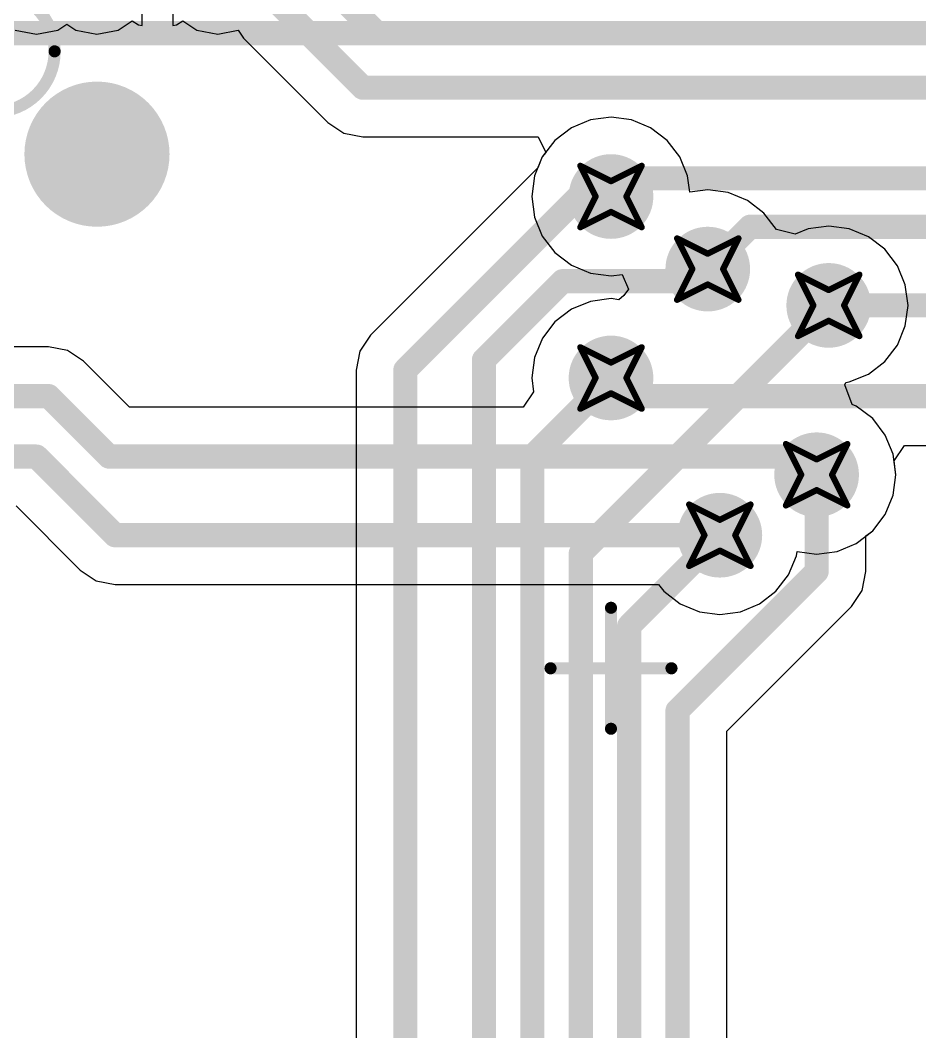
# Model space of a CAD drawing. Header units: millimetres. Extents: x 21 to 336, y 20 to 129.
# Drawn here: x 45.02 to 52.45, y 50.5 to 58.86 of the extents above; entities that cross this region are included whole.
import ezdxf

# ---------------------------------------------------------------- set-up
doc = ezdxf.new("R2010")
doc.units = ezdxf.units.MM
for name, color, linetype in [('BottomLayer', 5, 'Continuous'), ('DrillDrawing', 1, 'Continuous'), ('Mechanical13', 56, 'Continuous'), ('Mechanical15', 56, 'Continuous'), ('MultiLayer', 9, 'Continuous'), ('TopLayer', 1, 'Continuous'), ('TopOverlay', 2, 'Continuous')]:
    doc.layers.add(name, color=color, linetype=linetype)

# ---------------------------------------------------------------- blocks, each defined once
blk = doc.blocks.new('LQFP80_N_18')
at = {"layer": 'Mechanical13'}
for points, const_width in [([(-4.60000096, 5.09999996, 1), (-5.59999896, 5.09999996, 1)], 0.0999998), ([(-4.62499964, 5.09999996, 1), (-4.57500228, 5.09999996, 1)], 0.0499999)]:
    blk.add_lwpolyline(points, format="xyb", close=True, dxfattribs=dict(at, const_width=const_width))
at = {"layer": 'Mechanical15', "const_width": 0.0999998}
for points in [[(0, -0.50000154), (0, 0.499999)], [(-0.499999, 0), (0.50000154, 0)]]:
    blk.add_lwpolyline(points, dxfattribs=at)
at = {"layer": 'Mechanical15', "const_width": 0.0499999}
for points in [[(-0.02499868, 0.499999, 1), (0.02499868, 0.499999, 1)], [(-0.52499768, 0, 1), (-0.47500032, 0, 1)], [(0.47500286, 0, 1), (0.52500022, 0, 1)], [(-0.02499868, -0.50000154, 1), (0.02499868, -0.50000154, 1)]]:
    blk.add_lwpolyline(points, format="xyb", close=True, dxfattribs=at)
at = {"layer": 'TopOverlay', "const_width": 0.1999996}
blk.add_lwpolyline([(-5.249999659999999, 5.249999659999999), (5.249999659999999, 5.249999659999999)], dxfattribs=at)
at = {"layer": 'TopOverlay'}
for points, const_width in [([(-3.94999972, 4.24999912, 1), (-4.54999852, 4.24999912, 1)], 0.5999987999999999), ([(-4.699998219999999, 4.24999912, 1), (-4.39999882, 4.24999912, 1)], 0.2999994), ([(-4.09999942, 4.24999912, 1), (-3.80000002, 4.24999912, 1)], 0.2999994)]:
    blk.add_lwpolyline(points, format="xyb", close=True, dxfattribs=dict(at, const_width=const_width))

msp = doc.modelspace()

# ---------------------------------------------------------------- linework, layer by layer
at = {"layer": 'BottomLayer'}
for p, q in [((49.7302663, 58.03320372), (49.57214876, 57.96770728)), ((49.89995099999999, 58.05554301999999), (49.7302663, 58.03320372)), ((50.0696357, 58.03320372), (49.89995099999999, 58.05554301999999)), ((50.22775324, 57.96770728), (50.0696357, 58.03320372)), ((49.57214876, 57.96770728), (49.43636798, 57.86351902)), ((50.36353402, 57.86351902), (50.22775324, 57.96770728)), ((49.43636798, 57.86351902), (49.33217972, 57.72773823999999)), ((50.46772228, 57.72773823999999), (50.36353402, 57.86351902)), ((49.33217972, 57.72773823999999), (49.29462328, 57.6370704)), ((50.53321872, 57.56962069999999), (50.46772228, 57.72773823999999)), ((49.29462328, 57.6370704), (47.91161614, 56.2540658)), ((50.55081329999999, 57.4359659), (50.53321872, 57.56962069999999)), ((50.7000002, 57.45560772), (50.55081329999999, 57.4359659)), ((50.8696849, 57.43326842), (50.7000002, 57.45560772)), ((51.02780243999999, 57.36777197999999), (50.8696849, 57.43326842)), ((51.16358322, 57.26358372), (51.02780243999999, 57.36777197999999)), ((51.26777148, 57.12780802), (51.16358322, 57.26358372)), ((51.42163705999999, 57.08820942), (51.26777148, 57.12780802)), ((51.53026269999999, 57.13320552), (51.42163705999999, 57.08820942)), ((51.6999474, 57.15554482), (51.53026269999999, 57.13320552)), ((51.8696321, 57.13320552), (51.6999474, 57.15554482)), ((52.02774964, 57.06770908), (51.8696321, 57.13320552)), ((52.16353041999999, 56.96352082), (52.02774964, 57.06770908)), ((52.26771867999999, 56.82774003999999), (52.16353041999999, 56.96352082)), ((52.33321512, 56.6696225), (52.26771867999999, 56.82774003999999)), ((52.35555442, 56.4999378), (52.33321512, 56.6696225)), ((52.33321512, 56.3302531), (52.35555442, 56.4999378)), ((52.26771867999999, 56.17213555999999), (52.33321512, 56.3302531)), ((47.91161614, 56.2540658), (47.8232089, 56.12175465999999)), ((47.8232089, 56.12175465999999), (47.79216247999999, 55.96568182)), ((52.16353041999999, 56.03635478), (52.26771867999999, 56.17213555999999)), ((52.02774964, 55.93216652), (52.16353041999999, 56.03635478)), ((47.79216247999999, 55.96568182), (47.79216502, 55.96566911999999)), ((47.79216502, 55.96566911999999), (47.79216502, 41.43385414)), ((51.83300022, 55.84450858), (51.84200198, 55.8630328)), ((51.84200198, 55.8630328), (51.8696321, 55.86667008)), ((51.8696321, 55.86667008), (52.02774964, 55.93216652)), ((51.89462824, 55.68151678), (51.83300022, 55.84450858)), ((51.92780571999999, 55.66777284), (51.89462824, 55.68151678)), ((52.06358396, 55.56358458), (51.92780571999999, 55.66777284)), ((52.16777222, 55.4278038), (52.06358396, 55.56358458)), ((52.23326866, 55.26968626), (52.16777222, 55.4278038)), ((52.25560796, 55.10000156), (52.23326866, 55.26968626)), ((52.23326866, 54.93031686), (52.25560796, 55.10000156)), ((52.16777222, 54.77219932), (52.23326866, 54.93031686)), ((52.06358396, 54.63641853999999), (52.16777222, 54.77219932)), ((52.00783603999999, 54.59363986), (52.06358396, 54.63641853999999)), ((52.00783603999999, 54.30001332), (52.00783603999999, 54.59363986)), ((51.97679216, 54.14392778), (52.00783858, 54.30000062)), ((52.00783858, 54.30000062), (52.00783603999999, 54.30001332)), ((51.88838492, 54.01161664), (51.97679216, 54.14392778)), ((50.8578358, 52.98106752), (51.88837729999999, 54.01161156)), ((51.88837729999999, 54.01161156), (51.88838492, 54.01161664)), ((50.8578358, 45.66038366), (50.8578358, 52.98106752))]:
    msp.add_line(p, q, dxfattribs=at)
for points, const_width in [([(49.72495008, 57.399936, 1), (50.07495192, 57.399936, 1)], 0.3499993), ([(49.5842544, 57.399936, 1), (49.6842542, 57.399936, 1)], 0.0999998), ([(49.5842544, 57.399936, 1), (49.6842542, 57.399936, 1)], 0.0999998), ([(49.8499511, 57.399936, 1), (49.9499509, 57.399936, 1)], 0.0999998), ([(50.52499928, 56.8000007, 1), (50.87500112, 56.8000007, 1)], 0.3499993), ([(50.65000029999999, 56.8000007, 1), (50.75000009999999, 56.8000007, 1)], 0.0999998), ([(49.45000015999999, 56.69999836, 1), (49.54999995999999, 56.69999836, 1)], 0.0999998), ([(49.45000015999999, 56.69999836, 1), (49.54999995999999, 56.69999836, 1)], 0.0999998), ([(50.54999796, 56.69999836, 1), (50.64999776, 56.69999836, 1)], 0.0999998), ([(50.54999796, 56.69999836, 1), (50.64999776, 56.69999836, 1)], 0.0999998), ([(51.52494648, 56.4999378, 1), (51.87494831999999, 56.4999378, 1)], 0.3499993), ([(51.6499475, 56.4999378, 1), (51.7499473, 56.4999378, 1)], 0.0999998), ([(49.72500088, 55.89999996, 1), (50.07500272, 55.89999996, 1)], 0.3499993), ([(48.79999892, 56.04999711999999, 1), (48.89999872, 56.04999711999999, 1)], 0.0999998), ([(48.79999892, 56.04999711999999, 1), (48.89999872, 56.04999711999999, 1)], 0.0999998), ([(48.15000022, 55.96568182, 1), (48.25000001999999, 55.96568182, 1)], 0.0999998), ([(48.15000022, 55.96568182, 1), (48.25000001999999, 55.96568182, 1)], 0.0999998), ([(49.8500019, 55.89999996, 1), (49.95000169999999, 55.89999996, 1)], 0.0999998), ([(51.42500002, 55.10000156, 1), (51.77500186, 55.10000156, 1)], 0.3499993), ([(49.2000032, 55.25000126, 1), (49.300003, 55.25000126, 1)], 0.0999998), ([(49.2000032, 55.25000126, 1), (49.300003, 55.25000126, 1)], 0.0999998), ([(51.55000104, 55.10000156, 1), (51.65000084, 55.10000156, 1)], 0.0999998), ([(50.62499907999999, 54.60000002, 1), (50.97500092, 54.60000002, 1)], 0.3499993), ([(50.75000009999999, 54.60000002, 1), (50.8499999, 54.60000002, 1)], 0.0999998), ([(49.60000239999999, 54.4499927, 1), (49.7000022, 54.4499927, 1)], 0.0999998), ([(49.60000239999999, 54.4499927, 1), (49.7000022, 54.4499927, 1)], 0.0999998), ([(51.55000104, 54.30000062, 1), (51.65000084, 54.30000062, 1)], 0.0999998), ([(51.55000104, 54.30000062, 1), (51.65000084, 54.30000062, 1)], 0.0999998), ([(50.0000016, 53.85000152, 1), (50.1000014, 53.85000152, 1)], 0.0999998), ([(50.0000016, 53.85000152, 1), (50.1000014, 53.85000152, 1)], 0.0999998), ([(50.40000079999999, 53.15000037999999, 1), (50.5000006, 53.15000037999999, 1)], 0.0999998), ([(50.40000079999999, 53.15000037999999, 1), (50.5000006, 53.15000037999999, 1)], 0.0999998)]:
    msp.add_lwpolyline(points, format="xyb", close=True, dxfattribs=dict(at, const_width=const_width))
at = {"layer": 'BottomLayer', "const_width": 0.1999996}
for points in [[(48.20000012, 55.96568182), (49.63425429999999, 57.399936)], [(49.63425429999999, 57.399936), (49.89995099999999, 57.399936)], [(50.59999785999999, 56.69999836), (50.7000002, 56.8000007)], [(48.84999882, 56.04999711999999), (49.50000006, 56.69999836)], [(49.50000006, 56.69999836), (50.59999785999999, 56.69999836)], [(49.6500023, 54.4499927), (51.6999474, 56.4999378)], [(48.84999882, 40.42999787999999), (48.84999882, 56.04999711999999)], [(48.20000012, 41.26492382), (48.20000012, 55.96568182)], [(49.2500031, 55.25000126), (49.9000018, 55.89999996)], [(49.2500031, 38.29000216), (49.2500031, 55.25000126)], [(51.60000093999999, 54.30000062), (51.60000093999999, 55.10000156)], [(50.0500015, 53.85000152), (50.8, 54.60000002)], [(49.6500023, 37.89600244), (49.6500023, 54.4499927)], [(50.4500007, 53.15000037999999), (51.60000093999999, 54.30000062)], [(50.0500015, 36.55000056), (50.0500015, 53.85000152)], [(50.4500007, 35.61799328), (50.4500007, 53.15000037999999)]]:
    msp.add_lwpolyline(points, dxfattribs=at)
at = {"layer": 'DrillDrawing', "const_width": 0.0508}
for points in [[(49.645951, 57.65393599999999), (49.89995099999999, 57.526936)], [(49.645951, 57.65393599999999), (49.772951, 57.399936)], [(49.89995099999999, 57.526936), (50.153951, 57.65393599999999)], [(50.026951, 57.399936), (50.153951, 57.65393599999999)], [(49.645951, 57.145936), (49.772951, 57.399936)], [(50.026951, 57.399936), (50.153951, 57.145936)], [(49.645951, 57.145936), (49.89995099999999, 57.27293599999999)], [(49.89995099999999, 57.27293599999999), (50.153951, 57.145936)], [(50.4460002, 57.0540007), (50.7000002, 56.92700069999999)], [(50.4460002, 57.0540007), (50.5730002, 56.8000007)], [(50.7000002, 56.92700069999999), (50.9540002, 57.0540007)], [(50.8270002, 56.8000007), (50.9540002, 57.0540007)], [(50.4460002, 56.54600069999999), (50.5730002, 56.8000007)], [(50.8270002, 56.8000007), (50.9540002, 56.54600069999999)], [(51.44594739999999, 56.7539378), (51.6999474, 56.6269378)], [(51.44594739999999, 56.7539378), (51.5729474, 56.4999378)], [(51.6999474, 56.6269378), (51.9539474, 56.7539378)], [(51.82694739999999, 56.4999378), (51.9539474, 56.7539378)], [(50.4460002, 56.54600069999999), (50.7000002, 56.6730007)], [(50.7000002, 56.6730007), (50.9540002, 56.54600069999999)], [(51.44594739999999, 56.2459378), (51.5729474, 56.4999378)], [(51.82694739999999, 56.4999378), (51.9539474, 56.2459378)], [(51.44594739999999, 56.2459378), (51.6999474, 56.3729378)], [(51.6999474, 56.3729378), (51.9539474, 56.2459378)], [(49.6460018, 56.15399996), (49.9000018, 56.02699996)], [(49.6460018, 56.15399996), (49.7730018, 55.89999996)], [(49.9000018, 56.02699996), (50.1540018, 56.15399996)], [(50.0270018, 55.89999996), (50.1540018, 56.15399996)], [(49.6460018, 55.64599996), (49.7730018, 55.89999996)], [(50.0270018, 55.89999996), (50.1540018, 55.64599996)], [(49.6460018, 55.64599996), (49.9000018, 55.77299996)], [(49.9000018, 55.77299996), (50.1540018, 55.64599996)], [(51.34600094, 55.35400156), (51.60000093999999, 55.22700156)], [(51.34600094, 55.35400156), (51.47300094, 55.10000156)], [(51.60000093999999, 55.22700156), (51.85400094, 55.35400156)], [(51.72700094, 55.10000156), (51.85400094, 55.35400156)], [(51.34600094, 54.84600156), (51.47300094, 55.10000156)], [(51.72700094, 55.10000156), (51.85400094, 54.84600156)], [(51.34600094, 54.84600156), (51.60000093999999, 54.97300156)], [(51.60000093999999, 54.97300156), (51.85400094, 54.84600156)], [(50.546, 54.85400001999999), (50.8, 54.72700002)], [(50.546, 54.85400001999999), (50.67299999999999, 54.60000002)], [(50.8, 54.72700002), (51.05399999999999, 54.85400001999999)], [(50.927, 54.60000002), (51.05399999999999, 54.85400001999999)], [(50.546, 54.34600002), (50.67299999999999, 54.60000002)], [(50.927, 54.60000002), (51.05399999999999, 54.34600002)], [(50.546, 54.34600002), (50.8, 54.47300001999999)], [(50.8, 54.47300001999999), (51.05399999999999, 54.34600002)]]:
    msp.add_lwpolyline(points, dxfattribs=at)
at = {"layer": 'DrillDrawing', "const_width": 0.0254}
for points in [[(49.63325099999999, 57.65393599999999, 1), (49.658651, 57.65393599999999, 1)], [(49.63325099999999, 57.65393599999999, 1), (49.658651, 57.65393599999999, 1)], [(50.141251, 57.65393599999999, 1), (50.16665099999999, 57.65393599999999, 1)], [(50.141251, 57.65393599999999, 1), (50.16665099999999, 57.65393599999999, 1)], [(49.887251, 57.526936, 1), (49.912651, 57.526936, 1)], [(49.887251, 57.526936, 1), (49.912651, 57.526936, 1)], [(49.760251, 57.399936, 1), (49.78565099999999, 57.399936, 1)], [(49.760251, 57.399936, 1), (49.78565099999999, 57.399936, 1)], [(50.01425099999999, 57.399936, 1), (50.039651, 57.399936, 1)], [(50.01425099999999, 57.399936, 1), (50.039651, 57.399936, 1)], [(49.887251, 57.27293599999999, 1), (49.912651, 57.27293599999999, 1)], [(49.887251, 57.27293599999999, 1), (49.912651, 57.27293599999999, 1)], [(49.63325099999999, 57.145936, 1), (49.658651, 57.145936, 1)], [(49.63325099999999, 57.145936, 1), (49.658651, 57.145936, 1)], [(50.141251, 57.145936, 1), (50.16665099999999, 57.145936, 1)], [(50.141251, 57.145936, 1), (50.16665099999999, 57.145936, 1)], [(50.4333002, 57.0540007, 1), (50.4587002, 57.0540007, 1)], [(50.4333002, 57.0540007, 1), (50.4587002, 57.0540007, 1)], [(50.9413002, 57.0540007, 1), (50.9667002, 57.0540007, 1)], [(50.9413002, 57.0540007, 1), (50.9667002, 57.0540007, 1)], [(50.6873002, 56.92700069999999, 1), (50.7127002, 56.92700069999999, 1)], [(50.6873002, 56.92700069999999, 1), (50.7127002, 56.92700069999999, 1)], [(50.5603002, 56.8000007, 1), (50.5857002, 56.8000007, 1)], [(50.5603002, 56.8000007, 1), (50.5857002, 56.8000007, 1)], [(50.8143002, 56.8000007, 1), (50.8397002, 56.8000007, 1)], [(50.8143002, 56.8000007, 1), (50.8397002, 56.8000007, 1)], [(51.4332474, 56.7539378, 1), (51.4586474, 56.7539378, 1)], [(51.4332474, 56.7539378, 1), (51.4586474, 56.7539378, 1)], [(51.94124739999999, 56.7539378, 1), (51.9666474, 56.7539378, 1)], [(51.94124739999999, 56.7539378, 1), (51.9666474, 56.7539378, 1)], [(50.6873002, 56.6730007, 1), (50.7127002, 56.6730007, 1)], [(50.6873002, 56.6730007, 1), (50.7127002, 56.6730007, 1)], [(51.6872474, 56.6269378, 1), (51.71264739999999, 56.6269378, 1)], [(51.6872474, 56.6269378, 1), (51.71264739999999, 56.6269378, 1)], [(50.4333002, 56.54600069999999, 1), (50.4587002, 56.54600069999999, 1)], [(50.4333002, 56.54600069999999, 1), (50.4587002, 56.54600069999999, 1)], [(50.9413002, 56.54600069999999, 1), (50.9667002, 56.54600069999999, 1)], [(50.9413002, 56.54600069999999, 1), (50.9667002, 56.54600069999999, 1)], [(51.56024739999999, 56.4999378, 1), (51.5856474, 56.4999378, 1)], [(51.56024739999999, 56.4999378, 1), (51.5856474, 56.4999378, 1)], [(51.8142474, 56.4999378, 1), (51.8396474, 56.4999378, 1)], [(51.8142474, 56.4999378, 1), (51.8396474, 56.4999378, 1)], [(51.6872474, 56.3729378, 1), (51.71264739999999, 56.3729378, 1)], [(51.6872474, 56.3729378, 1), (51.71264739999999, 56.3729378, 1)], [(51.4332474, 56.2459378, 1), (51.4586474, 56.2459378, 1)], [(51.4332474, 56.2459378, 1), (51.4586474, 56.2459378, 1)], [(51.94124739999999, 56.2459378, 1), (51.9666474, 56.2459378, 1)], [(51.94124739999999, 56.2459378, 1), (51.9666474, 56.2459378, 1)], [(49.6333018, 56.15399996, 1), (49.6587018, 56.15399996, 1)], [(49.6333018, 56.15399996, 1), (49.6587018, 56.15399996, 1)], [(50.14130179999999, 56.15399996, 1), (50.1667018, 56.15399996, 1)], [(50.14130179999999, 56.15399996, 1), (50.1667018, 56.15399996, 1)], [(49.8873018, 56.02699996, 1), (49.9127018, 56.02699996, 1)], [(49.8873018, 56.02699996, 1), (49.9127018, 56.02699996, 1)], [(49.7603018, 55.89999996, 1), (49.7857018, 55.89999996, 1)], [(49.7603018, 55.89999996, 1), (49.7857018, 55.89999996, 1)], [(50.0143018, 55.89999996, 1), (50.0397018, 55.89999996, 1)], [(50.0143018, 55.89999996, 1), (50.0397018, 55.89999996, 1)], [(49.8873018, 55.77299996, 1), (49.9127018, 55.77299996, 1)], [(49.8873018, 55.77299996, 1), (49.9127018, 55.77299996, 1)], [(49.6333018, 55.64599996, 1), (49.6587018, 55.64599996, 1)], [(49.6333018, 55.64599996, 1), (49.6587018, 55.64599996, 1)], [(50.14130179999999, 55.64599996, 1), (50.1667018, 55.64599996, 1)], [(50.14130179999999, 55.64599996, 1), (50.1667018, 55.64599996, 1)], [(51.33330093999999, 55.35400156, 1), (51.35870094, 55.35400156, 1)], [(51.33330093999999, 55.35400156, 1), (51.35870094, 55.35400156, 1)], [(51.84130094, 55.35400156, 1), (51.86670093999999, 55.35400156, 1)], [(51.84130094, 55.35400156, 1), (51.86670093999999, 55.35400156, 1)], [(51.58730094, 55.22700156, 1), (51.61270094, 55.22700156, 1)], [(51.58730094, 55.22700156, 1), (51.61270094, 55.22700156, 1)], [(51.46030094, 55.10000156, 1), (51.48570093999999, 55.10000156, 1)], [(51.46030094, 55.10000156, 1), (51.48570093999999, 55.10000156, 1)], [(51.71430093999999, 55.10000156, 1), (51.73970094, 55.10000156, 1)], [(51.71430093999999, 55.10000156, 1), (51.73970094, 55.10000156, 1)], [(51.58730094, 54.97300156, 1), (51.61270094, 54.97300156, 1)], [(51.58730094, 54.97300156, 1), (51.61270094, 54.97300156, 1)], [(50.5333, 54.85400001999999, 1), (50.55869999999999, 54.85400001999999, 1)], [(50.5333, 54.85400001999999, 1), (50.55869999999999, 54.85400001999999, 1)], [(51.0413, 54.85400001999999, 1), (51.0667, 54.85400001999999, 1)], [(51.0413, 54.85400001999999, 1), (51.0667, 54.85400001999999, 1)], [(51.33330093999999, 54.84600156, 1), (51.35870094, 54.84600156, 1)], [(51.33330093999999, 54.84600156, 1), (51.35870094, 54.84600156, 1)], [(51.84130094, 54.84600156, 1), (51.86670093999999, 54.84600156, 1)], [(51.84130094, 54.84600156, 1), (51.86670093999999, 54.84600156, 1)], [(50.78729999999999, 54.72700002, 1), (50.8127, 54.72700002, 1)], [(50.78729999999999, 54.72700002, 1), (50.8127, 54.72700002, 1)], [(50.6603, 54.60000002, 1), (50.6857, 54.60000002, 1)], [(50.6603, 54.60000002, 1), (50.6857, 54.60000002, 1)], [(50.9143, 54.60000002, 1), (50.93969999999999, 54.60000002, 1)], [(50.9143, 54.60000002, 1), (50.93969999999999, 54.60000002, 1)], [(50.78729999999999, 54.47300001999999, 1), (50.8127, 54.47300001999999, 1)], [(50.78729999999999, 54.47300001999999, 1), (50.8127, 54.47300001999999, 1)], [(50.5333, 54.34600002, 1), (50.55869999999999, 54.34600002, 1)], [(50.5333, 54.34600002, 1), (50.55869999999999, 54.34600002, 1)], [(51.0413, 54.34600002, 1), (51.0667, 54.34600002, 1)], [(51.0413, 54.34600002, 1), (51.0667, 54.34600002, 1)]]:
    msp.add_lwpolyline(points, format="xyb", close=True, dxfattribs=at)
at = {"layer": 'MultiLayer', "const_width": 0.3499993}
for points in [[(49.72495008, 57.399936, 1), (50.07495192, 57.399936, 1)], [(50.52499928, 56.8000007, 1), (50.87500112, 56.8000007, 1)], [(51.52494648, 56.4999378, 1), (51.87494831999999, 56.4999378, 1)], [(49.72500088, 55.89999996, 1), (50.07500272, 55.89999996, 1)], [(51.42500002, 55.10000156, 1), (51.77500186, 55.10000156, 1)], [(50.62499907999999, 54.60000002, 1), (50.97500092, 54.60000002, 1)]]:
    msp.add_lwpolyline(points, format="xyb", close=True, dxfattribs=at)
at = {"layer": 'TopLayer'}
for p, q in [((46.02300168, 58.81334694), (46.02300168, 58.94816505999999)), ((46.27700168, 58.9481676), (46.27700168, 58.81334694)), ((45.32558118, 58.77610799999999), (45.40000063999999, 58.82583357999999)), ((45.40000063999999, 58.82583357999999), (45.47442264, 58.77610799999999)), ((45.82558272, 58.77610799999999), (45.94140164, 58.85349418)), ((45.94140164, 58.85349418), (45.99236928, 58.8194404)), ((45.99236928, 58.8194404), (46.02300168, 58.81334694)), ((46.27700168, 58.81334694), (46.30763408, 58.8194404)), ((46.30763408, 58.8194404), (46.35860172, 58.85349672)), ((46.35860172, 58.85349672), (46.47442318, 58.77610799999999)), ((44.9744211, 58.77610799999999), (45.15000114, 58.741183)), ((45.15000114, 58.741183), (45.32558118, 58.77610799999999)), ((45.47442264, 58.77610799999999), (45.65000268, 58.741183)), ((45.65000268, 58.741183), (45.82558272, 58.77610799999999)), ((46.47442318, 58.77610799999999), (46.65000321999999, 58.741183)), ((46.65000321999999, 58.741183), (46.81812836, 58.77462464)), ((46.81812836, 58.77462464), (46.86161824, 58.70953713999999)), ((46.86161824, 58.70953713999999), (47.55953404, 58.01162387999999)), ((47.55953404, 58.01162387999999), (47.55953912, 58.01161626)), ((47.55953912, 58.01161626), (47.69185026, 57.92320901999999)), ((47.69185026, 57.92320901999999), (47.8479231, 57.89216514)), ((47.8479231, 57.89216514), (49.29826817999999, 57.89216514)), ((49.29826817999999, 57.89216514), (49.36089696, 57.76516513999999)), ((49.33217972, 57.72773823999999), (49.26668328, 57.56962069999999)), ((49.36089696, 57.76516513999999), (49.33217972, 57.72773823999999)), ((49.26668328, 57.56962069999999), (49.24434398, 57.399936)), ((49.24434398, 57.399936), (49.26668328, 57.2302513)), ((49.26668328, 57.2302513), (49.33217972, 57.07213376)), ((49.33217972, 57.07213376), (49.43636798, 56.93635298)), ((49.43636798, 56.93635298), (49.57214876, 56.83216471999999)), ((49.57214876, 56.83216471999999), (49.7302663, 56.76666828)), ((49.7302663, 56.76666828), (49.89995099999999, 56.74432898)), ((49.89995099999999, 56.74432898), (49.99190408, 56.75643462)), ((49.99190408, 56.75643462), (50.04351688, 56.63513184)), ((50.04351688, 56.63513184), (50.00578518, 56.58116954)), ((49.7303171, 56.53326767999999), (49.57219955999999, 56.46777124)), ((49.9000018, 56.55560698), (49.7303171, 56.53326767999999)), ((49.96368468, 56.54722244), (49.9000018, 56.55560698)), ((50.00578518, 56.58116954), (49.96368468, 56.54722244)), ((49.57219955999999, 56.46777124), (49.43641878, 56.36358298)), ((49.43641878, 56.36358298), (49.33223052, 56.2278022)), ((49.33223052, 56.2278022), (49.26673408, 56.06968466)), ((45.24998824, 56.15783536), (44.73445714, 56.15783536)), ((45.25000094, 56.1578379), (45.24998824, 56.15783536)), ((45.40607378, 56.12679147999999), (45.25000094, 56.1578379)), ((45.53838492, 56.03838424), (45.40607378, 56.12679147999999)), ((45.9189328, 55.65783636), (45.53838492, 56.03838424)), ((49.26673408, 56.06968466), (49.24439478, 55.89999996)), ((49.24439478, 55.89999996), (49.25955604, 55.7848389)), ((49.25955604, 55.7848389), (49.17309444, 55.65783636)), ((49.17309444, 55.65783636), (45.9189328, 55.65783636)), ((52.2404467, 55.21516516), (52.3269083, 55.3421677)), ((52.3269083, 55.3421677), (52.700301, 55.3421677)), ((52.25560796, 55.10000156), (52.2404467, 55.21516516)), ((52.23326866, 54.93031686), (52.25560796, 55.10000156)), ((52.16777222, 54.77219932), (52.23326866, 54.93031686)), ((44.98107082, 54.84216361999999), (45.51161332, 54.31162366)), ((52.06358396, 54.63641853999999), (52.16777222, 54.77219932)), ((51.92780571999999, 54.53223028), (52.06358396, 54.63641853999999)), ((51.76968564, 54.46673384), (51.92780571999999, 54.53223028)), ((51.43326772, 54.43031532), (51.43793116, 54.46573054)), ((51.43793116, 54.46573054), (51.60000093999999, 54.44439454)), ((51.60000093999999, 54.44439454), (51.76968564, 54.46673384)), ((51.36777128, 54.27219523999999), (51.43326772, 54.43031532)), ((45.51161332, 54.31162366), (45.5116184, 54.31161604)), ((45.5116184, 54.31161604), (45.64392953999999, 54.22320879999999)), ((51.26358302, 54.13641699999999), (51.36777128, 54.27219523999999)), ((45.64392953999999, 54.22320879999999), (45.80000238, 54.19216492)), ((45.80000238, 54.19216492), (50.2936383, 54.19216492)), ((50.2936383, 54.19216492), (50.33641698, 54.13641699999999)), ((50.33641698, 54.13641699999999), (50.47219776, 54.03222873999999)), ((51.12780223999999, 54.03222873999999), (51.26358302, 54.13641699999999)), ((50.47219776, 54.03222873999999), (50.6303153, 53.9667323)), ((50.96968469999999, 53.9667323), (51.12780223999999, 54.03222873999999)), ((50.6303153, 53.9667323), (50.8, 53.944393)), ((50.8, 53.944393), (50.96968469999999, 53.9667323))]:
    msp.add_line(p, q, dxfattribs=at)
at = {"layer": 'TopLayer', "const_width": 0.1999996}
for points in [[(47.60000132, 59.11360542), (47.9636074, 58.74999934)], [(47.15000222, 58.99792111999999), (47.8479231, 58.30000024)], [(47.9636074, 58.74999934), (54.45000031999999, 58.74999934)], [(47.8479231, 58.30000024), (53.10000302, 58.30000024)], [(49.89995099999999, 57.399936), (50.04995324, 57.54993824)], [(50.04995324, 57.54993824), (52.81574654, 57.54993824)], [(49.89995099999999, 57.2004952), (49.89995099999999, 57.399936)], [(49.90028119999999, 57.200165), (50.0000016, 57.29988539999999)], [(49.89995099999999, 57.2004952), (49.90028119999999, 57.200165)], [(50.7000002, 56.8000007), (51.04993854, 57.14993904)], [(51.04993854, 57.14993904), (52.65006234, 57.14993904)], [(51.6999474, 56.4999378), (52.68498226, 56.4999378)], [(49.9000018, 55.89999996), (50.04999896, 55.7500028)], [(43.3500022, 55.75000026), (45.25000094, 55.75000026)], [(45.25000094, 55.75000026), (45.74999994, 55.25000126)], [(50.04999896, 55.7500028), (52.86923385999999, 55.7500028)], [(43.3500022, 55.24999871999999), (45.15000368, 55.24999871999999)], [(45.15000368, 55.24999871999999), (45.80000238, 54.60000002)], [(45.74999994, 55.25000126), (51.45000124, 55.25000126)], [(51.45000124, 55.25000126), (51.60000093999999, 55.10000156)], [(45.80000238, 54.60000002), (50.8, 54.60000002)]]:
    msp.add_lwpolyline(points, dxfattribs=at)
at = {"layer": 'TopLayer'}
for points, const_width in [([(47.9136075, 58.74999934, 1), (48.0136073, 58.74999934, 1)], 0.0999998), ([(47.9136075, 58.74999934, 1), (48.0136073, 58.74999934, 1)], 0.0999998), ([(47.7979232, 58.30000024, 1), (47.897923, 58.30000024, 1)], 0.0999998), ([(47.7979232, 58.30000024, 1), (47.897923, 58.30000024, 1)], 0.0999998), ([(49.72495008, 57.399936, 1), (50.07495192, 57.399936, 1)], 0.3499993), ([(49.99995334, 57.54993824, 1), (50.09995314, 57.54993824, 1)], 0.0999998), ([(49.99995334, 57.54993824, 1), (50.09995314, 57.54993824, 1)], 0.0999998), ([(49.8499511, 57.399936, 1), (49.9499509, 57.399936, 1)], 0.0999998), ([(49.8499511, 57.399936, 1), (49.9499509, 57.399936, 1)], 0.0999998), ([(49.95000169999999, 57.29988539999999, 1), (50.0500015, 57.29988539999999, 1)], 0.0999998), ([(49.8499511, 57.2004952, 1), (49.9499509, 57.2004952, 1)], 0.0999998), ([(49.8499511, 57.2004952, 1), (49.9499509, 57.2004952, 1)], 0.0999998), ([(49.8502813, 57.200165, 1), (49.9502811, 57.200165, 1)], 0.0999998), ([(49.8502813, 57.200165, 1), (49.9502811, 57.200165, 1)], 0.0999998), ([(50.99993864, 57.14993904, 1), (51.09993844, 57.14993904, 1)], 0.0999998), ([(50.99993864, 57.14993904, 1), (51.09993844, 57.14993904, 1)], 0.0999998), ([(50.52499928, 56.8000007, 1), (50.87500112, 56.8000007, 1)], 0.3499993), ([(50.65000029999999, 56.8000007, 1), (50.75000009999999, 56.8000007, 1)], 0.0999998), ([(51.52494648, 56.4999378, 1), (51.87494831999999, 56.4999378, 1)], 0.3499993), ([(51.6499475, 56.4999378, 1), (51.7499473, 56.4999378, 1)], 0.0999998), ([(49.72500088, 55.89999996, 1), (50.07500272, 55.89999996, 1)], 0.3499993), ([(49.8500019, 55.89999996, 1), (49.95000169999999, 55.89999996, 1)], 0.0999998), ([(45.20000104, 55.75000026, 1), (45.30000084, 55.75000026, 1)], 0.0999998), ([(45.20000104, 55.75000026, 1), (45.30000084, 55.75000026, 1)], 0.0999998), ([(49.99999906, 55.7500028, 1), (50.09999886, 55.7500028, 1)], 0.0999998), ([(49.99999906, 55.7500028, 1), (50.09999886, 55.7500028, 1)], 0.0999998), ([(51.42500002, 55.10000156, 1), (51.77500186, 55.10000156, 1)], 0.3499993), ([(45.10000377999999, 55.24999871999999, 1), (45.20000358, 55.24999871999999, 1)], 0.0999998), ([(45.10000377999999, 55.24999871999999, 1), (45.20000358, 55.24999871999999, 1)], 0.0999998), ([(45.70000004, 55.25000126, 1), (45.79999984, 55.25000126, 1)], 0.0999998), ([(45.70000004, 55.25000126, 1), (45.79999984, 55.25000126, 1)], 0.0999998), ([(51.40000134, 55.25000126, 1), (51.50000113999999, 55.25000126, 1)], 0.0999998), ([(51.40000134, 55.25000126, 1), (51.50000113999999, 55.25000126, 1)], 0.0999998), ([(51.55000104, 55.10000156, 1), (51.65000084, 55.10000156, 1)], 0.0999998), ([(50.62499907999999, 54.60000002, 1), (50.97500092, 54.60000002, 1)], 0.3499993), ([(45.75000248, 54.60000002, 1), (45.85000228, 54.60000002, 1)], 0.0999998), ([(45.75000248, 54.60000002, 1), (45.85000228, 54.60000002, 1)], 0.0999998), ([(50.75000009999999, 54.60000002, 1), (50.8499999, 54.60000002, 1)], 0.0999998)]:
    msp.add_lwpolyline(points, format="xyb", close=True, dxfattribs=dict(at, const_width=const_width))

# ---------------------------------------------------------------- block references
msp.add_blockref('LQFP80_N_18', (49.9000018, 53.49999967999999))

doc.saveas('drawing.dxf')
